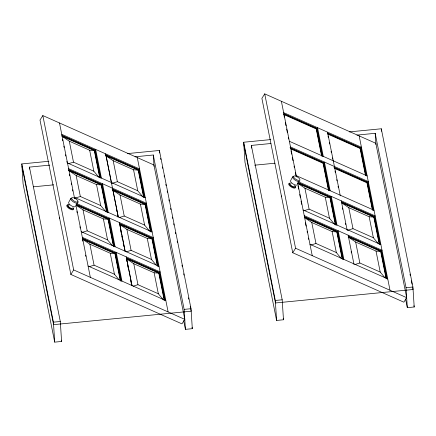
<?xml version="1.0" encoding="UTF-8"?>
<svg xmlns="http://www.w3.org/2000/svg" width="436" height="436" viewBox="0 0 436 436"><rect width="100%" height="100%" fill="white"/><g stroke="black" fill="none" stroke-linecap="round" stroke-linejoin="round"><path stroke-width="0.65" d="M70.774 198.538L68.648 202.429A3.924 1.521 32.1 0 0 71.526 205.863A3.924 1.521 32.1 0 0 75.417 206.348M292.665 176.847L290.54 180.733A3.924 1.521 32.1 0 0 293.417 184.166A3.924 1.521 32.1 0 0 297.308 184.657M42.832 115.556L40.003 120.064L70.85 274.44L181.959 323.872L184.788 319.37L153.935 164.988L42.832 115.556L73.679 269.939L70.85 274.44M101.408 184.581L101.168 184.951L96.52 184.57L76.153 175.512L68.719 170.514L68.953 170.138L101.408 184.581L106.973 212.425M62.092 135.803L94.547 150.24L94.307 150.616L99.74 177.801M100.776 178.15L95.179 150.153L95.653 149.401L101.381 178.062M105.18 154.6L105.654 153.848L118.238 216.85L112.842 189.665L145.297 204.103L150.861 231.952M138.435 169.768L138.196 170.144L133.547 169.757L113.18 160.699L105.746 155.707L105.981 155.33L138.435 169.768L144 197.612M107.638 212.485L102.04 184.488L102.514 183.741L108.242 212.403M145.297 204.103L145.057 204.479L140.408 204.097L120.042 195.034L112.608 190.042L112.842 189.665M144.665 197.672L139.068 169.68L139.542 168.928L61.765 134.326M76.425 204.751L108.27 218.916L108.03 219.292L113.333 245.811M114.499 246.825L108.902 218.828L109.376 218.076L115.104 246.738M151.526 232.012L145.929 204.015L146.403 203.263L68.626 168.661M82.677 238.814L115.131 253.256L114.891 253.627L120.325 280.811M121.361 281.16L115.763 253.163L116.238 252.417L121.966 281.078M164.448 299.963L159.015 272.778L126.565 258.341L126.86 261.371M125.132 251.185L119.704 224.006L152.159 238.443L151.919 238.819L157.352 265.998M158.388 266.347L152.791 238.356L153.265 237.604L76.72 203.547M264.723 93.865L261.894 98.373L292.741 252.749L403.85 302.181L406.679 297.674L375.832 143.297L264.723 93.865L295.57 248.242L292.741 252.749M159.015 272.778L158.78 273.154L164.214 300.339M165.249 300.687L159.652 272.691L160.126 271.939L82.344 237.337M284.277 117.137L283.983 114.112L316.438 128.549L321.866 155.734M290.044 147.722L290.518 146.97L368.295 181.572L367.826 182.324L373.418 210.321M321.632 156.104L316.204 128.925L316.438 128.549M322.667 156.453L317.076 128.462L317.544 127.71L323.272 156.371M323.065 163.26L323.299 162.884L290.845 148.447L290.61 148.823L323.065 163.26L328.493 190.445M329.529 190.794L323.937 162.797L324.406 162.045L330.134 190.706M360.092 148.447L360.327 148.071L327.872 133.634L327.638 134.01L360.092 148.447L365.521 175.632M366.556 175.981L360.964 147.984L361.433 147.237L283.656 112.63M297.706 182.788L330.161 197.225L329.921 197.601L335.355 224.78M336.39 225.129L330.799 197.137L331.267 196.385L336.995 225.047M372.382 209.972L366.949 182.788L367.188 182.412L334.734 167.974M304.568 217.123L337.023 231.56L336.783 231.936L342.086 258.455M343.252 259.469L337.66 231.472L338.129 230.72L343.857 259.382M380.911 251.087L380.672 251.463L376.023 251.076L355.656 242.018L348.222 237.026L348.457 236.65L380.911 251.087L386.34 278.272M341.595 202.309L374.05 216.746L373.81 217.123L379.113 243.642M380.279 244.656L374.688 216.659L375.156 215.913L298.611 181.856M387.141 278.996L381.544 251L382.018 250.248L304.241 215.646M72.703 207.95L71.787 208.566L69.52 207.552L68.158 205.928M294.594 186.259L293.684 186.87L291.412 185.861L290.049 184.237M68.632 163.653L73.488 162.154L93.849 171.217L99.016 177.425M111.916 183.365L117.371 181.681L137.738 190.745L142.899 196.952M75.493 197.988L80.344 196.494L100.711 205.552L105.872 211.765M119.382 217.515L124.233 216.022L144.599 225.08L149.761 231.293M82.355 232.328L87.205 230.829L107.572 239.893L112.303 245.588M126.244 251.85L131.094 250.357L151.461 259.42L156.192 265.11M89.216 266.663L94.067 265.17L114.434 274.228L119.164 279.923M303.641 210.822L309.102 209.138L329.463 218.202L334.63 224.409M133.105 286.19L137.956 284.697L158.323 293.755L163.484 299.968M347.53 230.344L352.991 228.666L373.352 237.724L378.519 243.937M311.108 244.972L315.964 243.479L336.325 252.537L341.492 258.75M354.997 264.499L359.847 263.001L380.214 272.064L384.95 277.754M49.753 165.124L29.452 167.113L60.299 321.49L61.585 341.459L54.702 342.135L23.086 183.894L21.8 163.925L48.914 161.276M127.546 153.586L159.402 150.475L191.023 308.71L192.309 328.679L185.425 329.354L183.698 320.705M270.969 143.499L251.343 145.417L282.19 299.794L283.476 319.768L276.598 320.444L244.978 162.203L243.691 142.234L270.805 139.58M349.438 131.895L381.298 128.778L412.914 287.019L414.2 306.988L407.322 307.663L405.589 299.009M135.024 156.791L153.292 155.003L184.145 309.38L185.425 329.354M356.915 135.1L375.189 133.312L406.036 287.689L407.322 307.663M33.441 186.821L53.748 184.831M254.657 165.19L274.963 163.206M21.8 163.925L53.421 322.16L60.299 321.49M184.145 309.38L191.023 308.71M243.691 142.234L275.312 300.469L282.19 299.794M406.036 287.689L412.914 287.019M62.386 136.533L69.291 141.171L89.658 150.229L94.307 150.616L61.858 136.179M297.472 183.158L304.906 188.156L325.272 197.214L329.921 197.601L298.082 183.431M369.161 216.741L373.81 217.123L341.361 202.685L348.795 207.678L369.161 216.741L373.352 237.724M332.134 231.554L336.783 231.936L304.333 217.499L311.767 222.491L332.134 231.554L336.325 252.537M76.109 205.209L83.014 209.847L103.381 218.905L108.03 219.292L76.191 205.127M147.27 238.432L151.919 238.819L119.469 224.377L126.903 229.374L147.27 238.432L151.461 259.42M110.243 253.245L114.891 253.627L82.442 239.19L89.876 244.182L110.243 253.245L114.434 274.228M154.131 272.773L158.78 273.154L126.331 258.717L133.765 263.709L154.131 272.773L158.323 293.755M283.798 113.654L317.076 128.462M327.687 133.182L360.964 147.984M283.749 114.483L316.204 128.925M289.384 141.291L367.161 175.899M290.659 147.995L323.937 162.797M333.932 167.244L367.826 182.324M334.499 168.351L366.949 182.788M296.246 175.632L374.023 210.234M298.137 182.608L330.799 197.137M341.41 201.857L374.688 216.659M303.102 209.967L380.884 244.574M304.383 216.67L337.66 231.472M348.271 236.198L381.544 251M348.222 237.026L380.672 251.463L386.105 278.648M309.963 244.307L387.746 278.909M61.907 135.351L95.179 150.153M105.795 154.873L139.068 169.68M105.746 155.707L138.196 170.144L143.629 197.323M295.57 248.242L406.679 297.674M67.487 162.988L145.27 197.59M68.768 169.686L102.04 184.488M112.041 188.941L145.929 204.015M68.719 170.514L101.168 184.951L106.471 211.476M112.608 190.042L145.057 204.479L150.36 230.998M74.349 197.323L152.131 231.925M76.246 204.299L108.902 218.828M119.519 223.548L152.791 238.356M81.21 231.663L158.993 266.265M82.491 238.361L115.763 253.163M126.38 257.889L159.652 272.691M88.072 265.998L165.854 300.6M73.679 269.939L184.788 319.37M410.009 274.157L410.276 275.492M411.339 280.833L412.009 284.174M412.674 287.509L413.077 289.515L275.47 302.966L243.855 144.73M413.933 305.652L414.2 306.988M359.166 135.885L390.013 290.262M360.327 148.071L365.755 175.256M367.188 182.412L372.753 210.256M374.05 216.746L379.614 244.596M376.023 251.076L380.214 272.064M348.795 207.678L352.991 228.666M355.656 242.018L359.847 263.001M327.545 132.157L340.298 195.819M341.268 200.833L347.16 230.159M348.13 235.173L354.021 264.494M328.036 135.999L328.297 137.324M329.36 142.632L329.621 143.956M331.082 151.248L331.344 152.573M332.406 157.881L332.673 159.205M335.028 170.999L335.295 172.329M336.75 179.621L337.017 180.945M338.074 186.248L338.341 187.578M342.418 207.988L342.685 209.318M345.465 223.237L345.732 224.567M351.138 251.61L351.4 252.935M323.299 162.884L328.728 190.069M330.161 197.225L335.725 225.069M337.023 231.56L342.587 259.409M325.272 197.214L329.463 218.202M304.906 188.156L309.102 209.138M311.767 222.491L315.964 243.479M281.383 101.283L296.496 176.891M297.777 183.305L312.236 255.66M285.34 122.44L286 125.759M286.665 129.072L287.324 132.386M288.387 137.689L288.648 139.019M291.008 150.812L291.668 154.126M292.333 157.44L292.992 160.759M294.055 166.061L294.316 167.386M295.379 172.689L296.039 176.008M298.001 185.812L298.665 189.126M299.723 194.434L300.388 197.748M301.047 201.061L301.712 204.375M305.391 222.801L306.056 226.115M307.113 231.423L307.38 232.748M308.437 238.051L308.704 239.38M283.209 318.438L283.476 319.768M160.633 158.312L160.9 159.647M162.366 166.988L162.633 168.323M164.1 175.67L164.367 177.005M165.833 184.346L166.1 185.681M167.168 191.028L167.435 192.363M168.901 199.704L169.168 201.04M170.64 208.386L170.907 209.721M172.373 217.063L172.64 218.398M173.708 223.739L173.975 225.074M175.441 232.421L175.708 233.756M177.174 241.103L177.441 242.438M181.976 265.137L182.243 266.472M183.714 273.819L183.981 275.154M188.516 297.853L188.783 299.189M190.249 306.53L190.516 307.865M190.783 309.2L191.186 311.206L53.579 324.657L21.958 166.421M192.042 327.343L192.309 328.679M137.275 157.576L168.122 311.953M152.159 238.443L157.718 266.287M133.547 169.757L137.738 190.745M140.408 204.097L144.599 225.08M113.18 160.699L117.371 181.681M120.042 195.034L124.233 216.022M126.903 229.374L131.094 250.357M133.765 263.709L137.956 284.697M105.981 155.33L111.545 183.175M126.565 258.341L131.994 285.526M119.371 222.524L125.099 251.185M126.233 256.864L131.961 285.526M116.581 209.934L116.848 211.258M117.507 214.572L118.036 217.226M120.527 229.685L121.192 232.998M121.851 236.312L122.516 239.631M123.175 242.945L123.84 246.258M127.519 264.685L128.184 267.998M129.241 273.301L129.508 274.631M130.566 279.934L131.231 283.247M94.547 150.24L99.975 177.425M108.27 218.916L113.834 246.765M115.131 253.256L120.69 281.1M89.658 150.229L93.849 171.217M96.52 184.57L100.711 205.552M103.381 218.905L107.572 239.893M69.291 141.171L73.488 162.154M76.153 175.512L80.344 196.494M83.014 209.847L87.205 230.829M89.876 244.182L94.067 265.17M59.492 122.974L74.605 198.587M75.886 205.002L90.345 277.351M62.517 139.493L62.784 140.817M63.841 146.125L64.108 147.45M65.564 154.742L65.831 156.066M66.888 161.375L67.155 162.699M69.515 174.493L69.776 175.822M71.237 183.115L71.499 184.439M72.561 189.742L72.823 191.072M76.905 211.482L77.167 212.812M79.951 226.731L80.213 228.061M82.573 239.855L82.84 241.179M85.62 255.104L85.887 256.428M61.318 340.129L61.585 341.459M381.298 128.778L381.456 131.274M375.189 133.312L375.914 144.627M275.312 300.469L276.598 320.444M251.343 145.417L251.512 148.082M159.402 150.475L159.565 152.971M153.292 155.003L154.022 166.323M53.421 322.16L54.702 342.135M29.452 167.113L29.583 169.108M281.542 196.816A3.657 1.417 32.1 0 1 281.356 195.889M299.892 181.033A4.191 1.63 32.1 0 1 294.818 179.921A4.191 1.63 32.1 0 1 293.417 176.34M295.227 186.663A3.924 1.521 32.1 0 1 291.531 187.169A3.924 1.521 32.1 0 1 289.362 183.267M294.6 185.36A3.493 1.357 32.1 0 1 294.066 187.398A3.493 1.357 32.1 0 1 289.64 184.635A3.493 1.357 32.1 0 1 291.21 183.24M59.65 218.512A3.657 1.417 32.1 0 1 59.465 217.58M77.788 201.661A4.191 1.63 32.1 0 1 73.842 202.206A4.191 1.63 32.1 0 1 71.526 198.037M73.33 208.354A3.924 1.521 32.1 0 1 71.4 209.645A3.924 1.521 32.1 0 1 66.964 206.43A3.924 1.521 32.1 0 1 68.893 205.138M73.264 207.798A3.493 1.357 32.1 0 1 71.548 208.948A3.493 1.357 32.1 0 1 67.596 206.086A3.493 1.357 32.1 0 1 69.319 204.936M293.782 177.294A3.657 1.417 32.1 0 0 299.243 180.455A3.657 1.417 32.1 0 0 297.221 176.82A3.657 1.417 32.1 0 0 293.782 177.294M71.891 198.99A3.657 1.417 32.1 0 0 77.352 202.151A3.657 1.417 32.1 0 0 75.33 198.511A3.657 1.417 32.1 0 0 71.891 198.99"/></g></svg>
